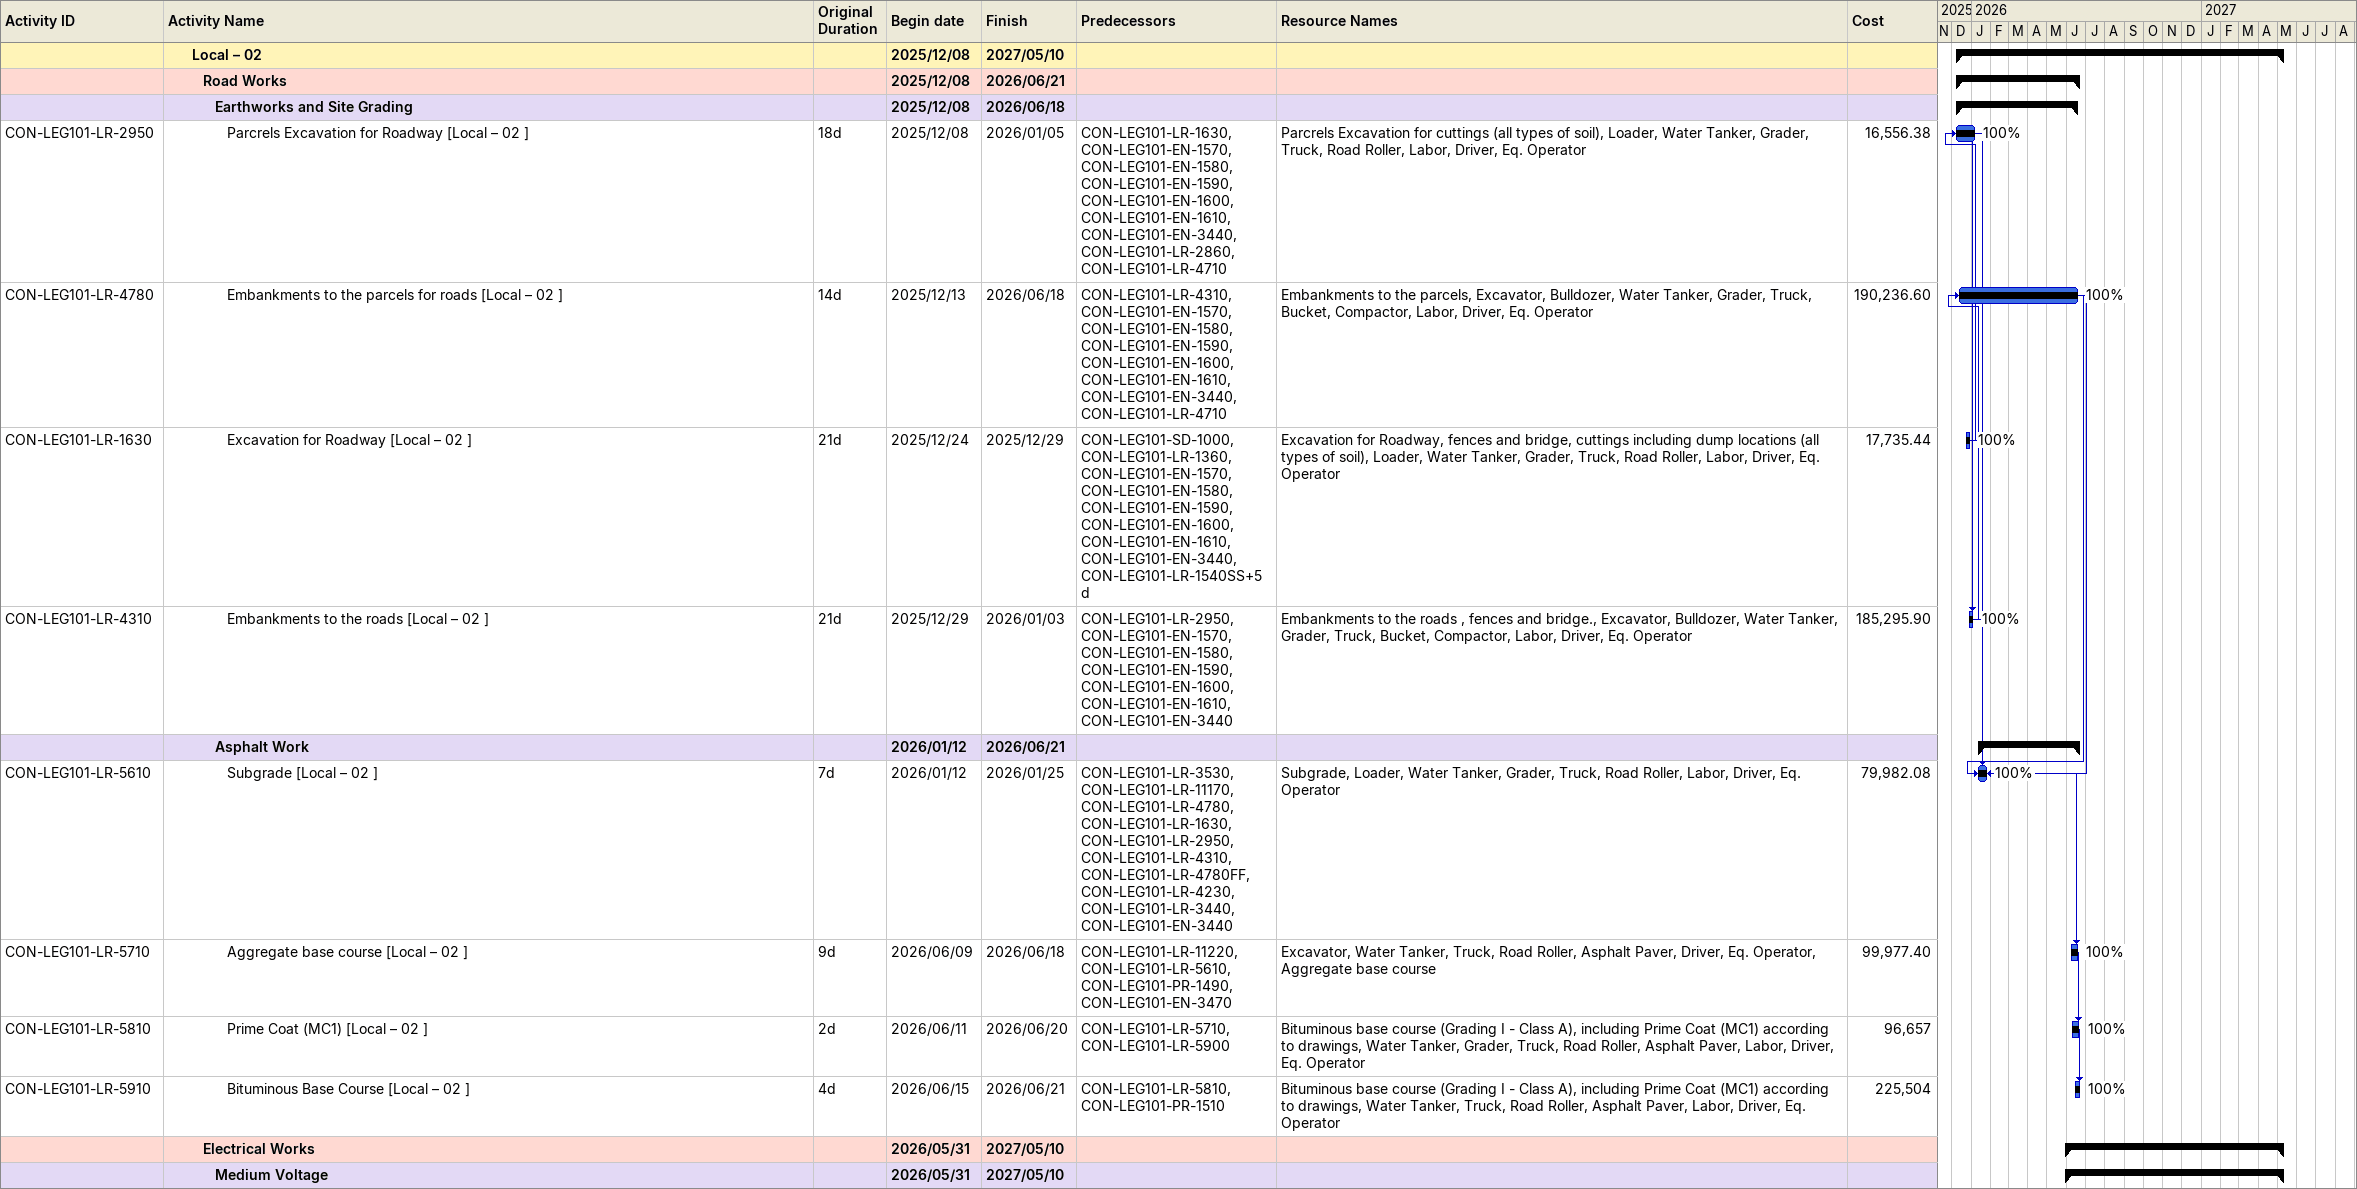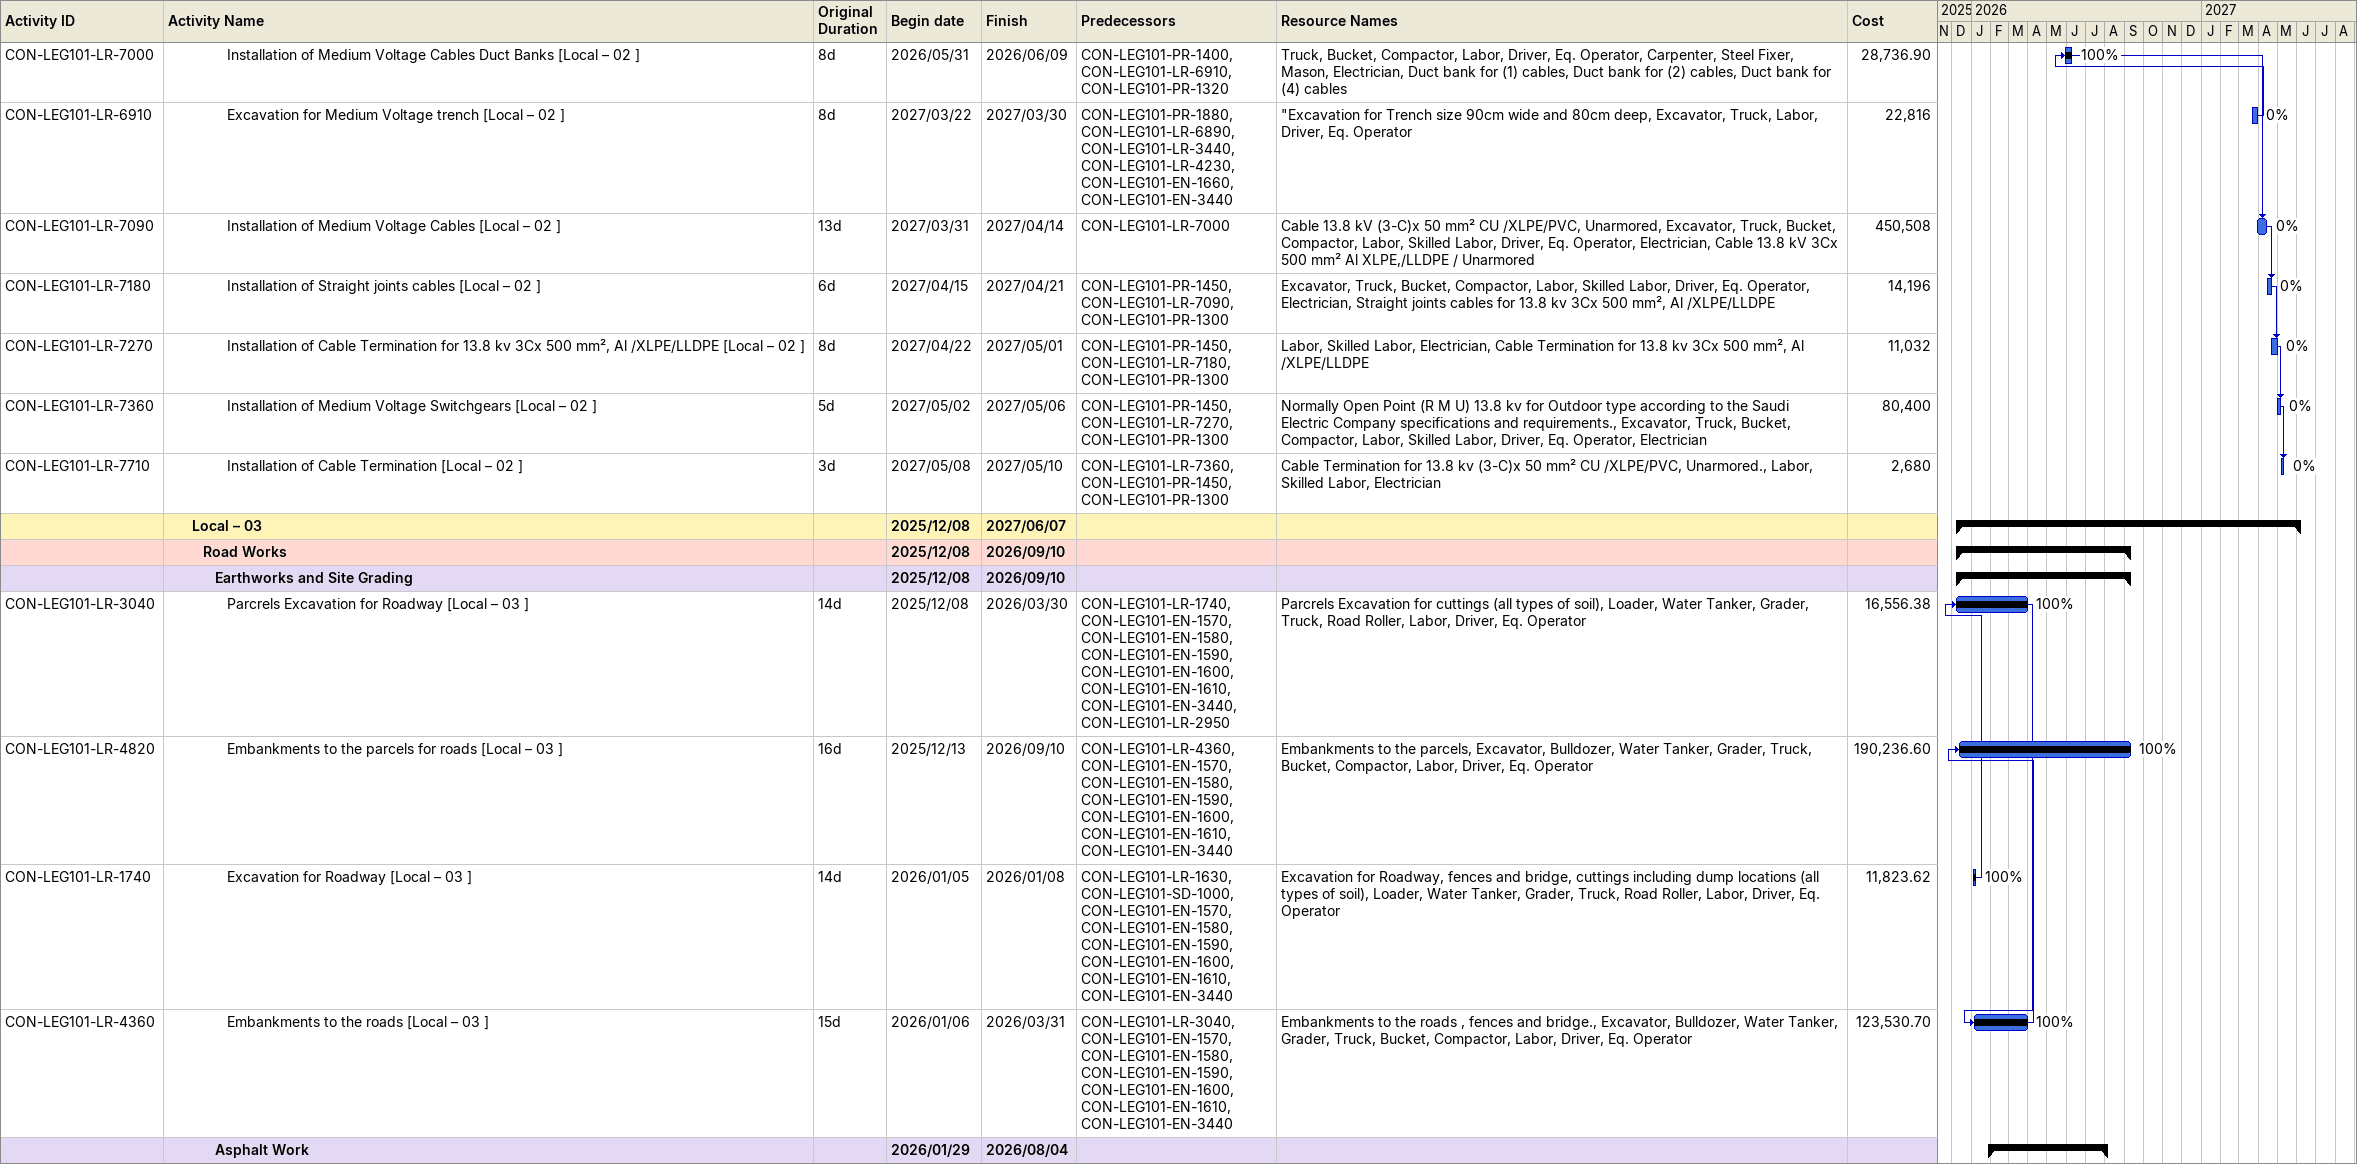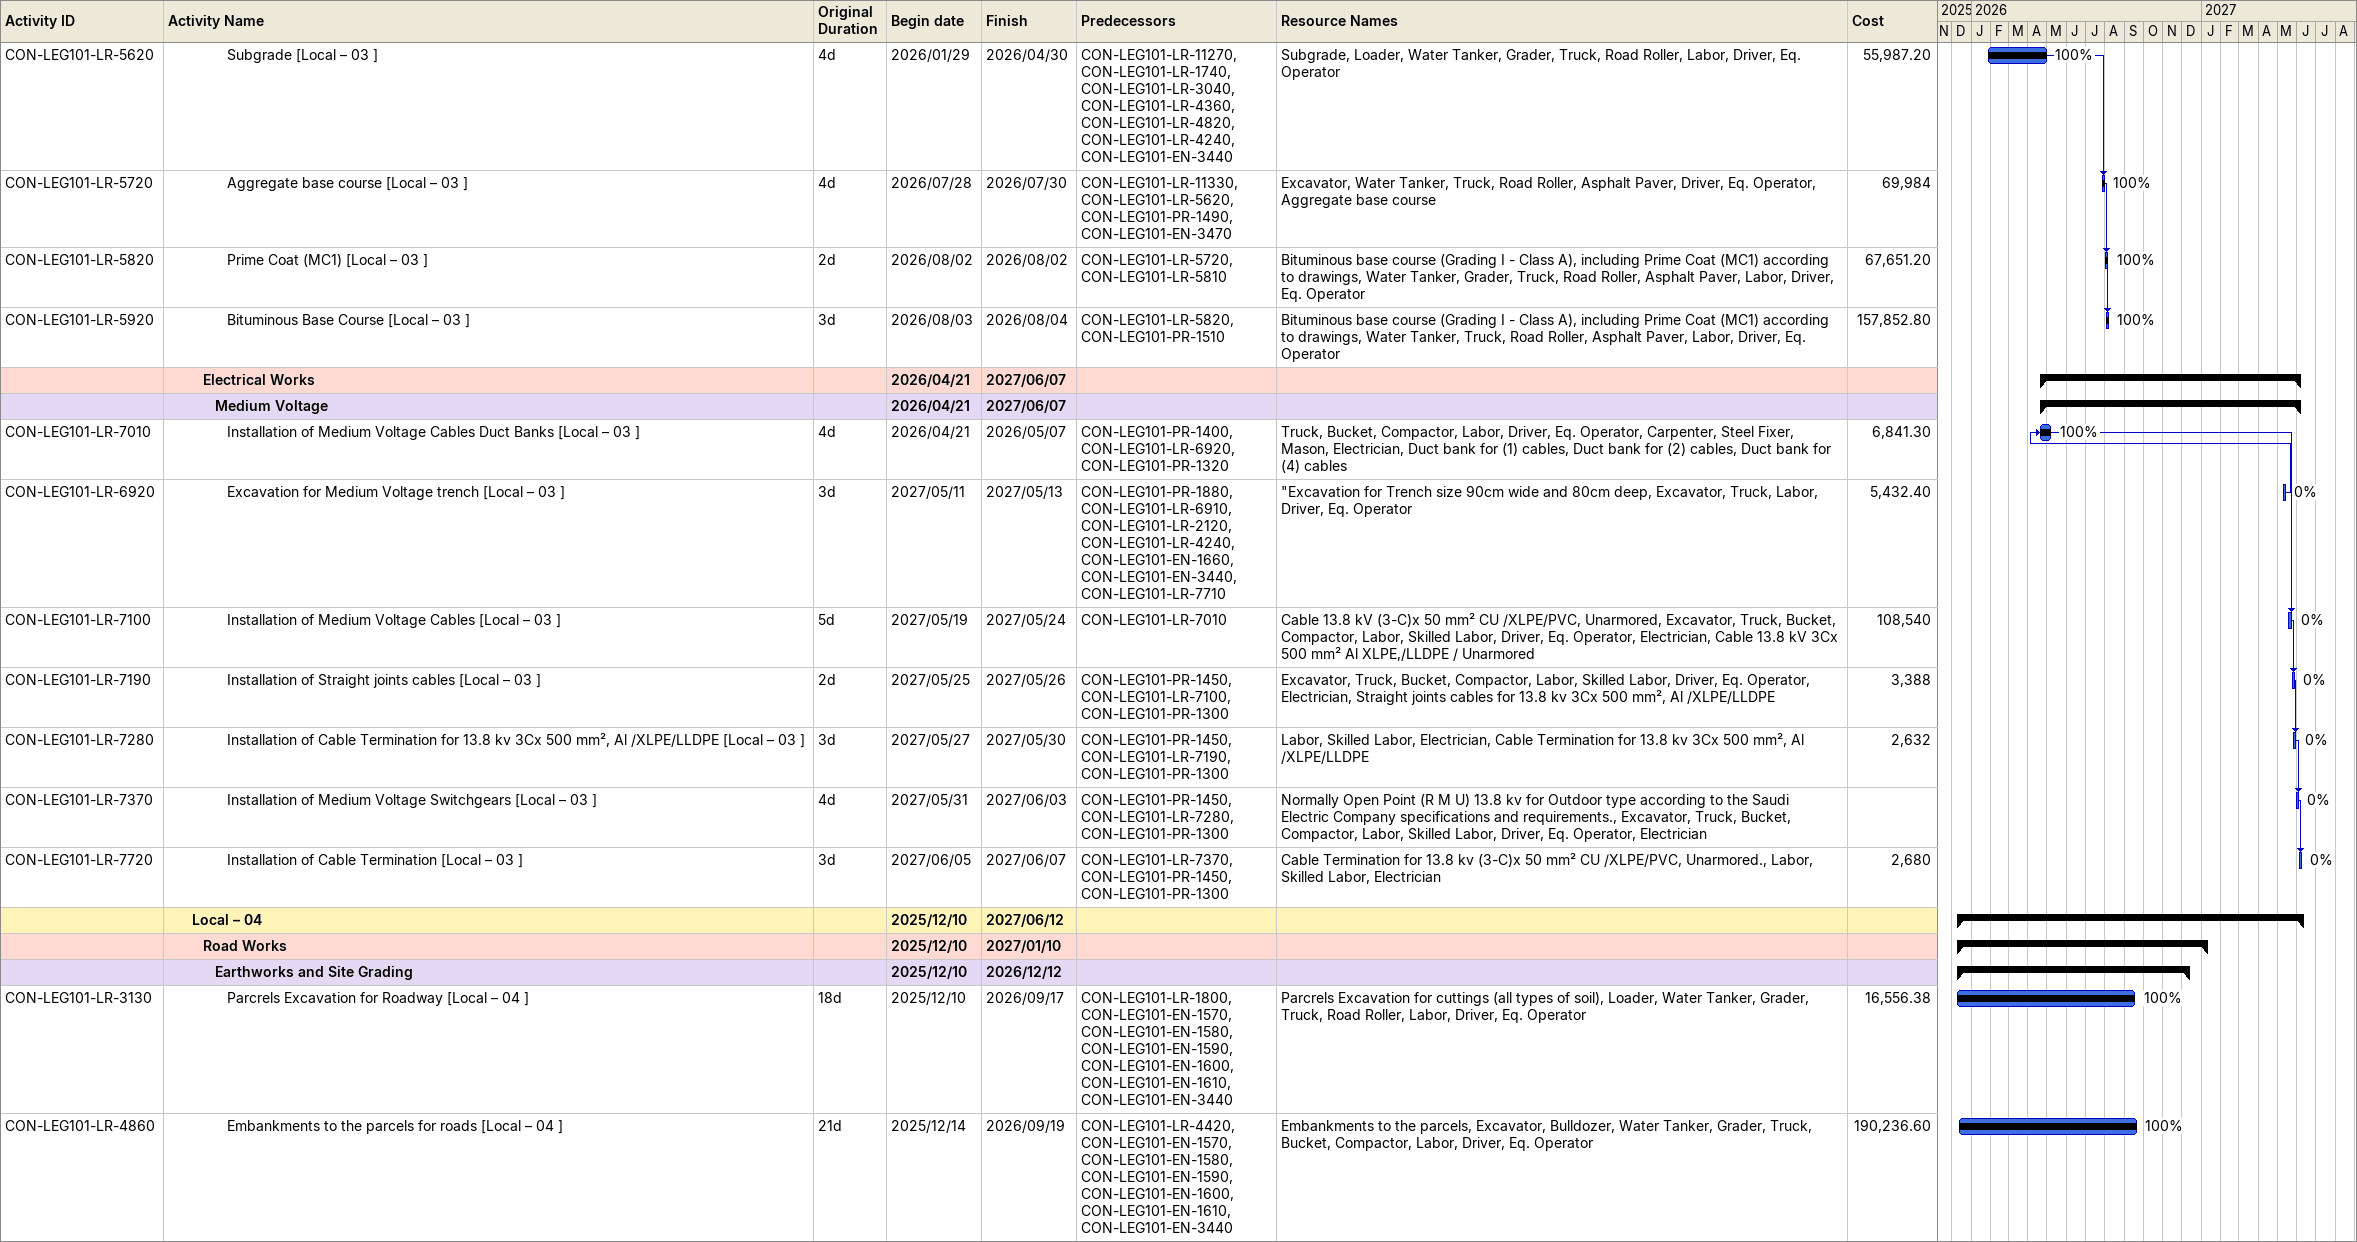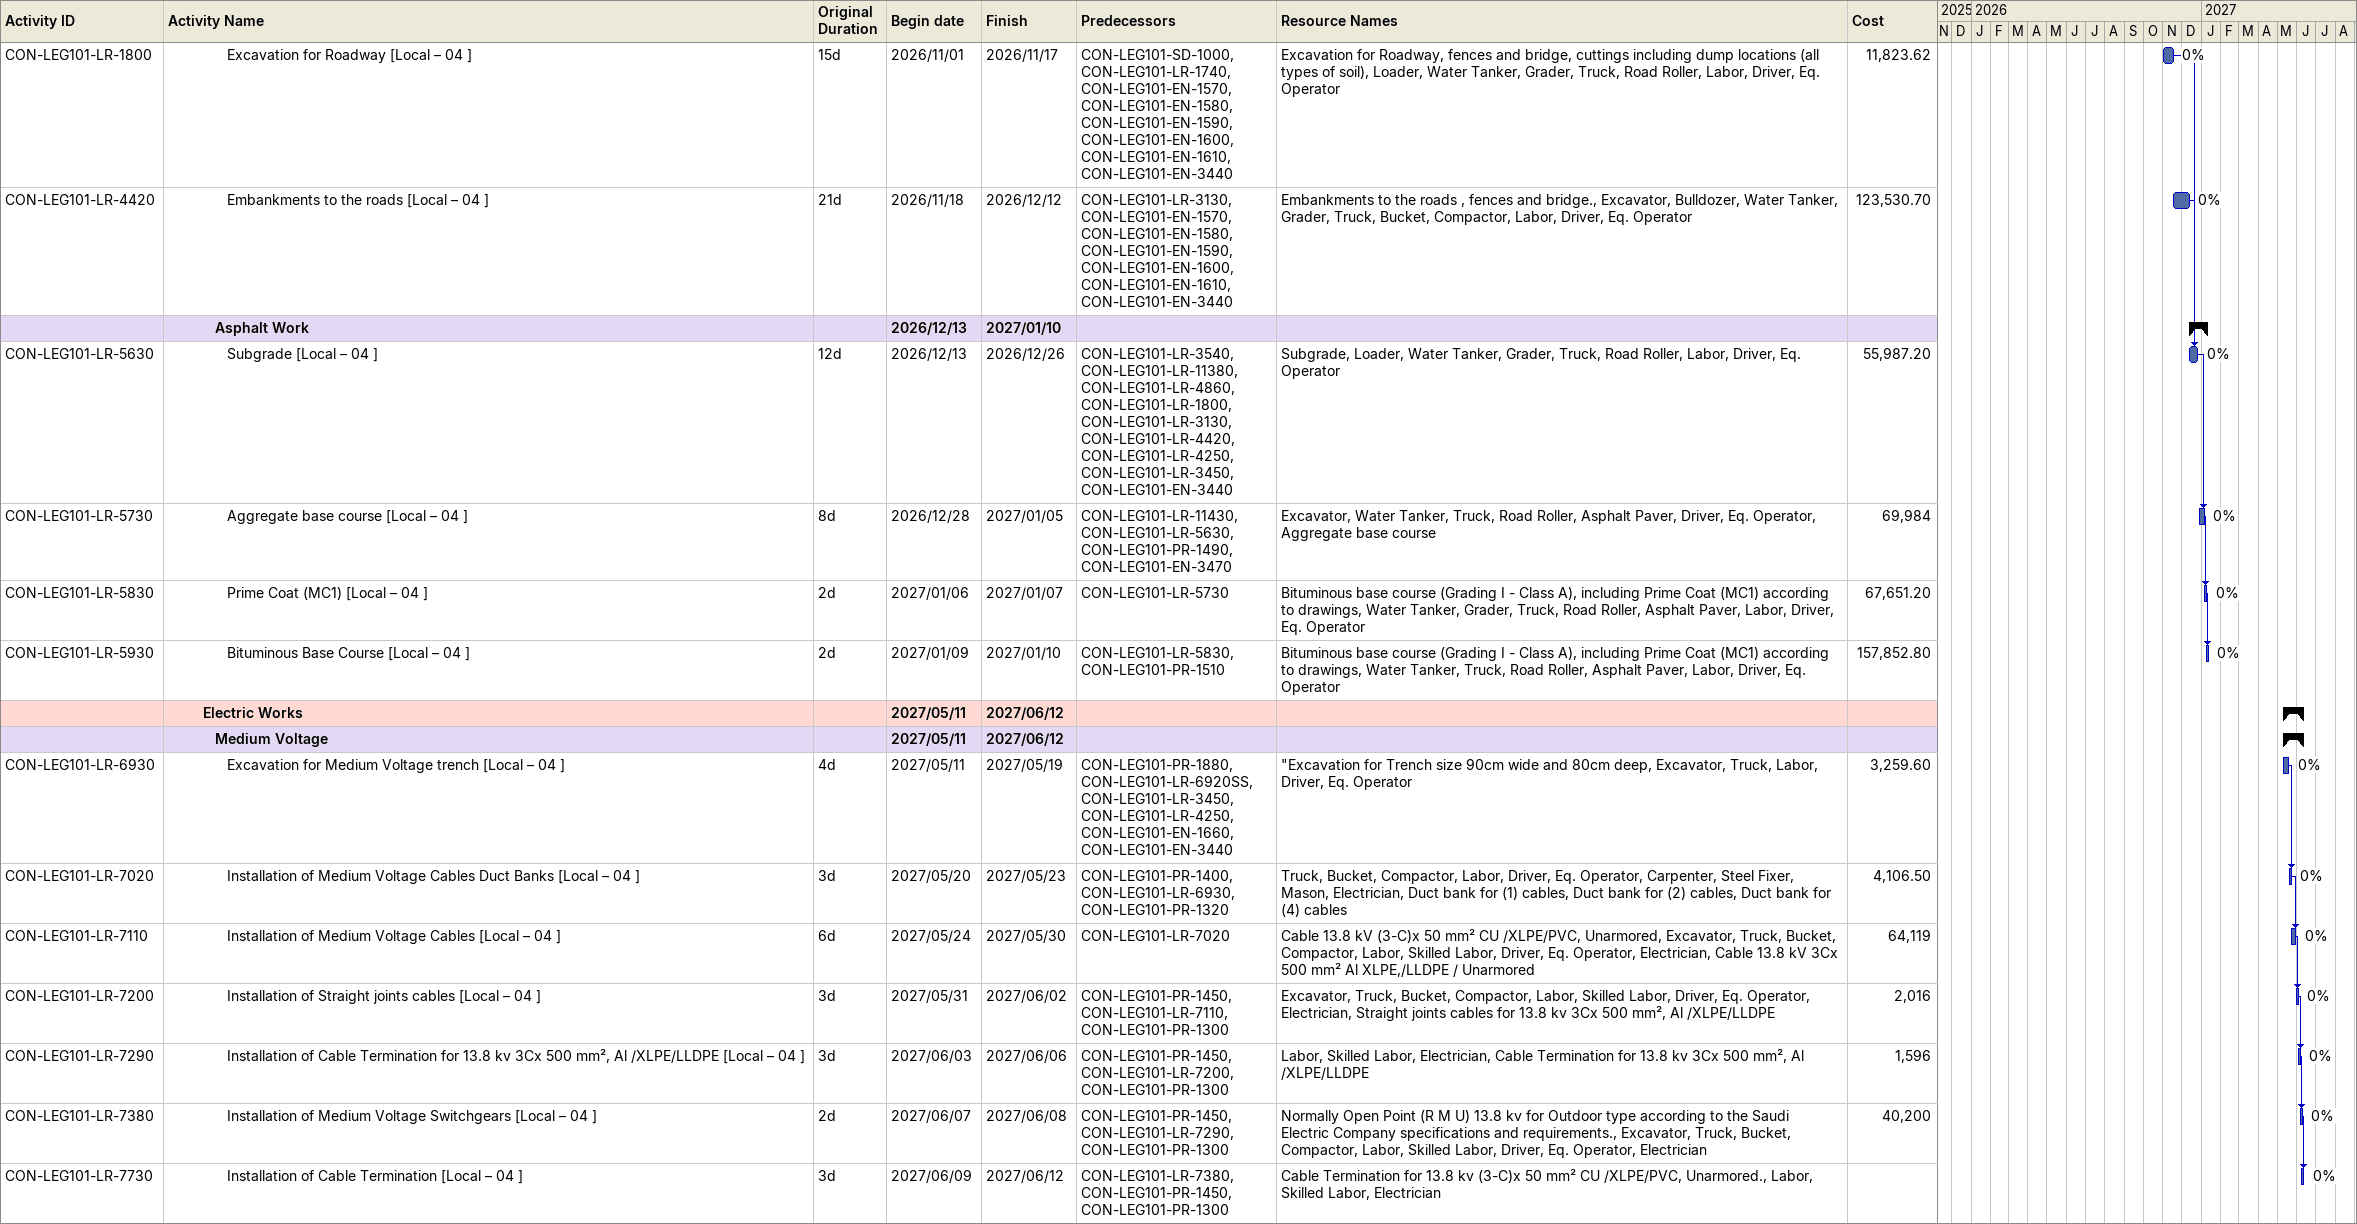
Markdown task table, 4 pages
| ID | Level | Task | Original duration | Start | Finish | Predecessors | Resources | % complete | Cost |
|---|---|---|---|---|---|---|---|---|---|
|  | 3 | **Local – 02** |  | 2025-12-08 | 2027-05-10 |  |  |  |  |
|  | 4 | **Road Works** |  | 2025-12-08 | 2026-06-21 |  |  |  |  |
|  | 5 | **Earthworks and Site Grading** |  | 2025-12-08 | 2026-06-18 |  |  |  |  |
| CON-LEG101-LR-2950 | 6 | Parcrels Excavation for Roadway [Local – 02 ] | 18d | 2025-12-08 | 2026-01-05 | CON-LEG101-LR-1630, CON-LEG101-EN-1570, CON-LEG101-EN-1580, CON-LEG101-EN-1590, CON-LEG101-EN-1600, CON-LEG101-EN-1610, CON-LEG101-EN-3440, CON-LEG101-LR-2860, CON-LEG101-LR-4710 | Parcrels Excavation for cuttings (all types of soil), Loader, Water Tanker, Grader, Truck, Road Roller, Labor, Driver, Eq. Operator | 100 | 16556.38 |
| CON-LEG101-LR-4780 | 6 | Embankments to the parcels for roads [Local – 02 ] | 14d | 2025-12-13 | 2026-06-18 | CON-LEG101-LR-4310, CON-LEG101-EN-1570, CON-LEG101-EN-1580, CON-LEG101-EN-1590, CON-LEG101-EN-1600, CON-LEG101-EN-1610, CON-LEG101-EN-3440, CON-LEG101-LR-4710 | Embankments to the parcels, Excavator, Bulldozer, Water Tanker, Grader, Truck, Bucket, Compactor, Labor, Driver, Eq. Operator | 100 | 190236.60 |
| CON-LEG101-LR-1630 | 6 | Excavation for Roadway [Local – 02 ] | 21d | 2025-12-24 | 2025-12-29 | CON-LEG101-SD-1000, CON-LEG101-LR-1360, CON-LEG101-EN-1570, CON-LEG101-EN-1580, CON-LEG101-EN-1590, CON-LEG101-EN-1600, CON-LEG101-EN-1610, CON-LEG101-EN-3440, CON-LEG101-LR-1540SS+5d | Excavation for Roadway, fences and bridge, cuttings including dump locations (all types of soil), Loader, Water Tanker, Grader, Truck, Road Roller, Labor, Driver, Eq. Operator | 100 | 17735.44 |
| CON-LEG101-LR-4310 | 6 | Embankments to the roads [Local – 02 ] | 21d | 2025-12-29 | 2026-01-03 | CON-LEG101-LR-2950, CON-LEG101-EN-1570, CON-LEG101-EN-1580, CON-LEG101-EN-1590, CON-LEG101-EN-1600, CON-LEG101-EN-1610, CON-LEG101-EN-3440 | Embankments to the roads , fences and bridge., Excavator, Bulldozer, Water Tanker, Grader, Truck, Bucket, Compactor, Labor, Driver, Eq. Operator | 100 | 185295.90 |
|  | 5 | **Asphalt Work** |  | 2026-01-12 | 2026-06-21 |  |  |  |  |
| CON-LEG101-LR-5610 | 6 | Subgrade [Local – 02 ] | 7d | 2026-01-12 | 2026-01-25 | CON-LEG101-LR-3530, CON-LEG101-LR-11170, CON-LEG101-LR-4780, CON-LEG101-LR-1630, CON-LEG101-LR-2950, CON-LEG101-LR-4310, CON-LEG101-LR-4780FF, CON-LEG101-LR-4230, CON-LEG101-LR-3440, CON-LEG101-EN-3440 | Subgrade, Loader, Water Tanker, Grader, Truck, Road Roller, Labor, Driver, Eq. Operator | 100 | 79982.08 |
| CON-LEG101-LR-5710 | 6 | Aggregate base course [Local – 02 ] | 9d | 2026-06-09 | 2026-06-18 | CON-LEG101-LR-11220, CON-LEG101-LR-5610, CON-LEG101-PR-1490, CON-LEG101-EN-3470 | Excavator, Water Tanker, Truck, Road Roller, Asphalt Paver, Driver, Eq. Operator, Aggregate base course | 100 | 99977.40 |
| CON-LEG101-LR-5810 | 6 | Prime Coat (MC1) [Local – 02 ] | 2d | 2026-06-11 | 2026-06-20 | CON-LEG101-LR-5710, CON-LEG101-LR-5900 | Bituminous base course (Grading I - Class A), including Prime Coat (MC1) according to drawings, Water Tanker, Grader, Truck, Road Roller, Asphalt Paver, Labor, Driver, Eq. Operator | 100 | 96657 |
| CON-LEG101-LR-5910 | 6 | Bituminous Base Course [Local – 02 ] | 4d | 2026-06-15 | 2026-06-21 | CON-LEG101-LR-5810, CON-LEG101-PR-1510 | Bituminous base course (Grading I - Class A), including Prime Coat (MC1) according to drawings, Water Tanker, Truck, Road Roller, Asphalt Paver, Labor, Driver, Eq. Operator | 100 | 225504 |
|  | 4 | **Electrical Works** |  | 2026-05-31 | 2027-05-10 |  |  |  |  |
|  | 5 | **Medium Voltage** |  | 2026-05-31 | 2027-05-10 |  |  |  |  |
| CON-LEG101-LR-7000 | 6 | Installation of Medium Voltage Cables Duct Banks [Local – 02 ] | 8d | 2026-05-31 | 2026-06-09 | CON-LEG101-PR-1400, CON-LEG101-LR-6910, CON-LEG101-PR-1320 | Truck, Bucket, Compactor, Labor, Driver, Eq. Operator, Carpenter, Steel Fixer, Mason, Electrician, Duct bank for (1) cables, Duct bank for (2) cables, Duct bank for (4) cables | 100 | 28736.90 |
| CON-LEG101-LR-6910 | 6 | Excavation for Medium Voltage trench [Local – 02 ] | 8d | 2027-03-22 | 2027-03-30 | CON-LEG101-PR-1880, CON-LEG101-LR-6890, CON-LEG101-LR-3440, CON-LEG101-LR-4230, CON-LEG101-EN-1660, CON-LEG101-EN-3440 | "Excavation for Trench size 90cm wide and 80cm deep, Excavator, Truck, Labor, Driver, Eq. Operator | 0 | 22816 |
| CON-LEG101-LR-7090 | 6 | Installation of Medium Voltage Cables [Local – 02 ] | 13d | 2027-03-31 | 2027-04-14 | CON-LEG101-LR-7000 | Cable 13.8 kV (3-C)x 50 mm² CU /XLPE/PVC, Unarmored, Excavator, Truck, Bucket, Compactor, Labor, Skilled Labor, Driver, Eq. Operator, Electrician, Cable 13.8 kV 3Cx 500 mm² Al XLPE,/LLDPE / Unarmored | 0 | 450508 |
| CON-LEG101-LR-7180 | 6 | Installation of Straight joints cables [Local – 02 ] | 6d | 2027-04-15 | 2027-04-21 | CON-LEG101-PR-1450, CON-LEG101-LR-7090, CON-LEG101-PR-1300 | Excavator, Truck, Bucket, Compactor, Labor, Skilled Labor, Driver, Eq. Operator, Electrician, Straight joints cables for 13.8 kv 3Cx 500 mm², Al /XLPE/LLDPE | 0 | 14196 |
| CON-LEG101-LR-7270 | 6 | Installation of Cable Termination for 13.8 kv 3Cx 500 mm², Al /XLPE/LLDPE [Local – 02 ] | 8d | 2027-04-22 | 2027-05-01 | CON-LEG101-PR-1450, CON-LEG101-LR-7180, CON-LEG101-PR-1300 | Labor, Skilled Labor, Electrician, Cable Termination for 13.8 kv 3Cx 500 mm², Al /XLPE/LLDPE | 0 | 11032 |
| CON-LEG101-LR-7360 | 6 | Installation of Medium Voltage Switchgears [Local – 02 ] | 5d | 2027-05-02 | 2027-05-06 | CON-LEG101-PR-1450, CON-LEG101-LR-7270, CON-LEG101-PR-1300 | Normally Open Point (R M U) 13.8 kv for Outdoor type according to the Saudi Electric Company specifications and requirements., Excavator, Truck, Bucket, Compactor, Labor, Skilled Labor, Driver, Eq. Operator, Electrician | 0 | 80400 |
| CON-LEG101-LR-7710 | 6 | Installation of Cable Termination [Local – 02 ] | 3d | 2027-05-08 | 2027-05-10 | CON-LEG101-LR-7360, CON-LEG101-PR-1450, CON-LEG101-PR-1300 | Cable Termination for 13.8 kv (3-C)x 50 mm² CU /XLPE/PVC, Unarmored., Labor, Skilled Labor, Electrician | 0 | 2680 |
|  | 3 | **Local – 03** |  | 2025-12-08 | 2027-06-07 |  |  |  |  |
|  | 4 | **Road Works** |  | 2025-12-08 | 2026-09-10 |  |  |  |  |
|  | 5 | **Earthworks and Site Grading** |  | 2025-12-08 | 2026-09-10 |  |  |  |  |
| CON-LEG101-LR-3040 | 6 | Parcrels Excavation for Roadway [Local – 03 ] | 14d | 2025-12-08 | 2026-03-30 | CON-LEG101-LR-1740, CON-LEG101-EN-1570, CON-LEG101-EN-1580, CON-LEG101-EN-1590, CON-LEG101-EN-1600, CON-LEG101-EN-1610, CON-LEG101-EN-3440, CON-LEG101-LR-2950 | Parcrels Excavation for cuttings (all types of soil), Loader, Water Tanker, Grader, Truck, Road Roller, Labor, Driver, Eq. Operator | 100 | 16556.38 |
| CON-LEG101-LR-4820 | 6 | Embankments to the parcels for roads [Local – 03 ] | 16d | 2025-12-13 | 2026-09-10 | CON-LEG101-LR-4360, CON-LEG101-EN-1570, CON-LEG101-EN-1580, CON-LEG101-EN-1590, CON-LEG101-EN-1600, CON-LEG101-EN-1610, CON-LEG101-EN-3440 | Embankments to the parcels, Excavator, Bulldozer, Water Tanker, Grader, Truck, Bucket, Compactor, Labor, Driver, Eq. Operator | 100 | 190236.60 |
| CON-LEG101-LR-1740 | 6 | Excavation for Roadway [Local – 03 ] | 14d | 2026-01-05 | 2026-01-08 | CON-LEG101-LR-1630, CON-LEG101-SD-1000, CON-LEG101-EN-1570, CON-LEG101-EN-1580, CON-LEG101-EN-1590, CON-LEG101-EN-1600, CON-LEG101-EN-1610, CON-LEG101-EN-3440 | Excavation for Roadway, fences and bridge, cuttings including dump locations (all types of soil), Loader, Water Tanker, Grader, Truck, Road Roller, Labor, Driver, Eq. Operator | 100 | 11823.62 |
| CON-LEG101-LR-4360 | 6 | Embankments to the roads [Local – 03 ] | 15d | 2026-01-06 | 2026-03-31 | CON-LEG101-LR-3040, CON-LEG101-EN-1570, CON-LEG101-EN-1580, CON-LEG101-EN-1590, CON-LEG101-EN-1600, CON-LEG101-EN-1610, CON-LEG101-EN-3440 | Embankments to the roads , fences and bridge., Excavator, Bulldozer, Water Tanker, Grader, Truck, Bucket, Compactor, Labor, Driver, Eq. Operator | 100 | 123530.70 |
|  | 5 | **Asphalt Work** |  | 2026-01-29 | 2026-08-04 |  |  |  |  |
| CON-LEG101-LR-5620 | 6 | Subgrade [Local – 03 ] | 4d | 2026-01-29 | 2026-04-30 | CON-LEG101-LR-11270, CON-LEG101-LR-1740, CON-LEG101-LR-3040, CON-LEG101-LR-4360, CON-LEG101-LR-4820, CON-LEG101-LR-4240, CON-LEG101-EN-3440 | Subgrade, Loader, Water Tanker, Grader, Truck, Road Roller, Labor, Driver, Eq. Operator | 100 | 55987.20 |
| CON-LEG101-LR-5720 | 6 | Aggregate base course [Local – 03 ] | 4d | 2026-07-28 | 2026-07-30 | CON-LEG101-LR-11330, CON-LEG101-LR-5620, CON-LEG101-PR-1490, CON-LEG101-EN-3470 | Excavator, Water Tanker, Truck, Road Roller, Asphalt Paver, Driver, Eq. Operator, Aggregate base course | 100 | 69984 |
| CON-LEG101-LR-5820 | 6 | Prime Coat (MC1) [Local – 03 ] | 2d | 2026-08-02 | 2026-08-02 | CON-LEG101-LR-5720, CON-LEG101-LR-5810 | Bituminous base course (Grading I - Class A), including Prime Coat (MC1) according to drawings, Water Tanker, Grader, Truck, Road Roller, Asphalt Paver, Labor, Driver, Eq. Operator | 100 | 67651.20 |
| CON-LEG101-LR-5920 | 6 | Bituminous Base Course [Local – 03 ] | 3d | 2026-08-03 | 2026-08-04 | CON-LEG101-LR-5820, CON-LEG101-PR-1510 | Bituminous base course (Grading I - Class A), including Prime Coat (MC1) according to drawings, Water Tanker, Truck, Road Roller, Asphalt Paver, Labor, Driver, Eq. Operator | 100 | 157852.80 |
|  | 4 | **Electrical Works** |  | 2026-04-21 | 2027-06-07 |  |  |  |  |
|  | 5 | **Medium Voltage** |  | 2026-04-21 | 2027-06-07 |  |  |  |  |
| CON-LEG101-LR-7010 | 6 | Installation of Medium Voltage Cables Duct Banks [Local – 03 ] | 4d | 2026-04-21 | 2026-05-07 | CON-LEG101-PR-1400, CON-LEG101-LR-6920, CON-LEG101-PR-1320 | Truck, Bucket, Compactor, Labor, Driver, Eq. Operator, Carpenter, Steel Fixer, Mason, Electrician, Duct bank for (1) cables, Duct bank for (2) cables, Duct bank for (4) cables | 100 | 6841.30 |
| CON-LEG101-LR-6920 | 6 | Excavation for Medium Voltage trench [Local – 03 ] | 3d | 2027-05-11 | 2027-05-13 | CON-LEG101-PR-1880, CON-LEG101-LR-6910, CON-LEG101-LR-2120, CON-LEG101-LR-4240, CON-LEG101-EN-1660, CON-LEG101-EN-3440, CON-LEG101-LR-7710 | "Excavation for Trench size 90cm wide and 80cm deep, Excavator, Truck, Labor, Driver, Eq. Operator | 0 | 5432.40 |
| CON-LEG101-LR-7100 | 6 | Installation of Medium Voltage Cables [Local – 03 ] | 5d | 2027-05-19 | 2027-05-24 | CON-LEG101-LR-7010 | Cable 13.8 kV (3-C)x 50 mm² CU /XLPE/PVC, Unarmored, Excavator, Truck, Bucket, Compactor, Labor, Skilled Labor, Driver, Eq. Operator, Electrician, Cable 13.8 kV 3Cx 500 mm² Al XLPE,/LLDPE / Unarmored | 0 | 108540 |
| CON-LEG101-LR-7190 | 6 | Installation of Straight joints cables [Local – 03 ] | 2d | 2027-05-25 | 2027-05-26 | CON-LEG101-PR-1450, CON-LEG101-LR-7100, CON-LEG101-PR-1300 | Excavator, Truck, Bucket, Compactor, Labor, Skilled Labor, Driver, Eq. Operator, Electrician, Straight joints cables for 13.8 kv 3Cx 500 mm², Al /XLPE/LLDPE | 0 | 3388 |
| CON-LEG101-LR-7280 | 6 | Installation of Cable Termination for 13.8 kv 3Cx 500 mm², Al /XLPE/LLDPE [Local – 03 ] | 3d | 2027-05-27 | 2027-05-30 | CON-LEG101-PR-1450, CON-LEG101-LR-7190, CON-LEG101-PR-1300 | Labor, Skilled Labor, Electrician, Cable Termination for 13.8 kv 3Cx 500 mm², Al /XLPE/LLDPE | 0 | 2632 |
| CON-LEG101-LR-7370 | 6 | Installation of Medium Voltage Switchgears [Local – 03 ] | 4d | 2027-05-31 | 2027-06-03 | CON-LEG101-PR-1450, CON-LEG101-LR-7280, CON-LEG101-PR-1300 | Normally Open Point (R M U) 13.8 kv for Outdoor type according to the Saudi Electric Company specifications and requirements., Excavator, Truck, Bucket, Compactor, Labor, Skilled Labor, Driver, Eq. Operator, Electrician | 0 |  |
| CON-LEG101-LR-7720 | 6 | Installation of Cable Termination [Local – 03 ] | 3d | 2027-06-05 | 2027-06-07 | CON-LEG101-LR-7370, CON-LEG101-PR-1450, CON-LEG101-PR-1300 | Cable Termination for 13.8 kv (3-C)x 50 mm² CU /XLPE/PVC, Unarmored., Labor, Skilled Labor, Electrician | 0 | 2680 |
|  | 3 | **Local – 04** |  | 2025-12-10 | 2027-06-12 |  |  |  |  |
|  | 4 | **Road Works** |  | 2025-12-10 | 2027-01-10 |  |  |  |  |
|  | 5 | **Earthworks and Site Grading** |  | 2025-12-10 | 2026-12-12 |  |  |  |  |
| CON-LEG101-LR-3130 | 6 | Parcrels Excavation for Roadway [Local – 04 ] | 18d | 2025-12-10 | 2026-09-17 | CON-LEG101-LR-1800, CON-LEG101-EN-1570, CON-LEG101-EN-1580, CON-LEG101-EN-1590, CON-LEG101-EN-1600, CON-LEG101-EN-1610, CON-LEG101-EN-3440 | Parcrels Excavation for cuttings (all types of soil), Loader, Water Tanker, Grader, Truck, Road Roller, Labor, Driver, Eq. Operator | 100 | 16556.38 |
| CON-LEG101-LR-4860 | 6 | Embankments to the parcels for roads [Local – 04 ] | 21d | 2025-12-14 | 2026-09-19 | CON-LEG101-LR-4420, CON-LEG101-EN-1570, CON-LEG101-EN-1580, CON-LEG101-EN-1590, CON-LEG101-EN-1600, CON-LEG101-EN-1610, CON-LEG101-EN-3440 | Embankments to the parcels, Excavator, Bulldozer, Water Tanker, Grader, Truck, Bucket, Compactor, Labor, Driver, Eq. Operator | 100 | 190236.60 |
| CON-LEG101-LR-1800 | 6 | Excavation for Roadway [Local – 04 ] | 15d | 2026-11-01 | 2026-11-17 | CON-LEG101-SD-1000, CON-LEG101-LR-1740, CON-LEG101-EN-1570, CON-LEG101-EN-1580, CON-LEG101-EN-1590, CON-LEG101-EN-1600, CON-LEG101-EN-1610, CON-LEG101-EN-3440 | Excavation for Roadway, fences and bridge, cuttings including dump locations (all types of soil), Loader, Water Tanker, Grader, Truck, Road Roller, Labor, Driver, Eq. Operator | 0 | 11823.62 |
| CON-LEG101-LR-4420 | 6 | Embankments to the roads [Local – 04 ] | 21d | 2026-11-18 | 2026-12-12 | CON-LEG101-LR-3130, CON-LEG101-EN-1570, CON-LEG101-EN-1580, CON-LEG101-EN-1590, CON-LEG101-EN-1600, CON-LEG101-EN-1610, CON-LEG101-EN-3440 | Embankments to the roads , fences and bridge., Excavator, Bulldozer, Water Tanker, Grader, Truck, Bucket, Compactor, Labor, Driver, Eq. Operator | 0 | 123530.70 |
|  | 5 | **Asphalt Work** |  | 2026-12-13 | 2027-01-10 |  |  |  |  |
| CON-LEG101-LR-5630 | 6 | Subgrade [Local – 04 ] | 12d | 2026-12-13 | 2026-12-26 | CON-LEG101-LR-3540, CON-LEG101-LR-11380, CON-LEG101-LR-4860, CON-LEG101-LR-1800, CON-LEG101-LR-3130, CON-LEG101-LR-4420, CON-LEG101-LR-4250, CON-LEG101-LR-3450, CON-LEG101-EN-3440 | Subgrade, Loader, Water Tanker, Grader, Truck, Road Roller, Labor, Driver, Eq. Operator | 0 | 55987.20 |
| CON-LEG101-LR-5730 | 6 | Aggregate base course [Local – 04 ] | 8d | 2026-12-28 | 2027-01-05 | CON-LEG101-LR-11430, CON-LEG101-LR-5630, CON-LEG101-PR-1490, CON-LEG101-EN-3470 | Excavator, Water Tanker, Truck, Road Roller, Asphalt Paver, Driver, Eq. Operator, Aggregate base course | 0 | 69984 |
| CON-LEG101-LR-5830 | 6 | Prime Coat (MC1) [Local – 04 ] | 2d | 2027-01-06 | 2027-01-07 | CON-LEG101-LR-5730 | Bituminous base course (Grading I - Class A), including Prime Coat (MC1) according to drawings, Water Tanker, Grader, Truck, Road Roller, Asphalt Paver, Labor, Driver, Eq. Operator | 0 | 67651.20 |
| CON-LEG101-LR-5930 | 6 | Bituminous Base Course [Local – 04 ] | 2d | 2027-01-09 | 2027-01-10 | CON-LEG101-LR-5830, CON-LEG101-PR-1510 | Bituminous base course (Grading I - Class A), including Prime Coat (MC1) according to drawings, Water Tanker, Truck, Road Roller, Asphalt Paver, Labor, Driver, Eq. Operator | 0 | 157852.80 |
|  | 4 | **Electric Works** |  | 2027-05-11 | 2027-06-12 |  |  |  |  |
|  | 5 | **Medium Voltage** |  | 2027-05-11 | 2027-06-12 |  |  |  |  |
| CON-LEG101-LR-6930 | 6 | Excavation for Medium Voltage trench [Local – 04 ] | 4d | 2027-05-11 | 2027-05-19 | CON-LEG101-PR-1880, CON-LEG101-LR-6920SS, CON-LEG101-LR-3450, CON-LEG101-LR-4250, CON-LEG101-EN-1660, CON-LEG101-EN-3440 | "Excavation for Trench size 90cm wide and 80cm deep, Excavator, Truck, Labor, Driver, Eq. Operator | 0 | 3259.60 |
| CON-LEG101-LR-7020 | 6 | Installation of Medium Voltage Cables Duct Banks [Local – 04 ] | 3d | 2027-05-20 | 2027-05-23 | CON-LEG101-PR-1400, CON-LEG101-LR-6930, CON-LEG101-PR-1320 | Truck, Bucket, Compactor, Labor, Driver, Eq. Operator, Carpenter, Steel Fixer, Mason, Electrician, Duct bank for (1) cables, Duct bank for (2) cables, Duct bank for (4) cables | 0 | 4106.50 |
| CON-LEG101-LR-7110 | 6 | Installation of Medium Voltage Cables [Local – 04 ] | 6d | 2027-05-24 | 2027-05-30 | CON-LEG101-LR-7020 | Cable 13.8 kV (3-C)x 50 mm² CU /XLPE/PVC, Unarmored, Excavator, Truck, Bucket, Compactor, Labor, Skilled Labor, Driver, Eq. Operator, Electrician, Cable 13.8 kV 3Cx 500 mm² Al XLPE,/LLDPE / Unarmored | 0 | 64119 |
| CON-LEG101-LR-7200 | 6 | Installation of Straight joints cables [Local – 04 ] | 3d | 2027-05-31 | 2027-06-02 | CON-LEG101-PR-1450, CON-LEG101-LR-7110, CON-LEG101-PR-1300 | Excavator, Truck, Bucket, Compactor, Labor, Skilled Labor, Driver, Eq. Operator, Electrician, Straight joints cables for 13.8 kv 3Cx 500 mm², Al /XLPE/LLDPE | 0 | 2016 |
| CON-LEG101-LR-7290 | 6 | Installation of Cable Termination for 13.8 kv 3Cx 500 mm², Al /XLPE/LLDPE [Local – 04 ] | 3d | 2027-06-03 | 2027-06-06 | CON-LEG101-PR-1450, CON-LEG101-LR-7200, CON-LEG101-PR-1300 | Labor, Skilled Labor, Electrician, Cable Termination for 13.8 kv 3Cx 500 mm², Al /XLPE/LLDPE | 0 | 1596 |
| CON-LEG101-LR-7380 | 6 | Installation of Medium Voltage Switchgears [Local – 04 ] | 2d | 2027-06-07 | 2027-06-08 | CON-LEG101-PR-1450, CON-LEG101-LR-7290, CON-LEG101-PR-1300 | Normally Open Point (R M U) 13.8 kv for Outdoor type according to the Saudi Electric Company specifications and requirements., Excavator, Truck, Bucket, Compactor, Labor, Skilled Labor, Driver, Eq. Operator, Electrician | 0 | 40200 |
| CON-LEG101-LR-7730 | 6 | Installation of Cable Termination [Local – 04 ] | 3d | 2027-06-09 | 2027-06-12 | CON-LEG101-LR-7380, CON-LEG101-PR-1450, CON-LEG101-PR-1300 | Cable Termination for 13.8 kv (3-C)x 50 mm² CU /XLPE/PVC, Unarmored., Labor, Skilled Labor, Electrician | 0 |  |
